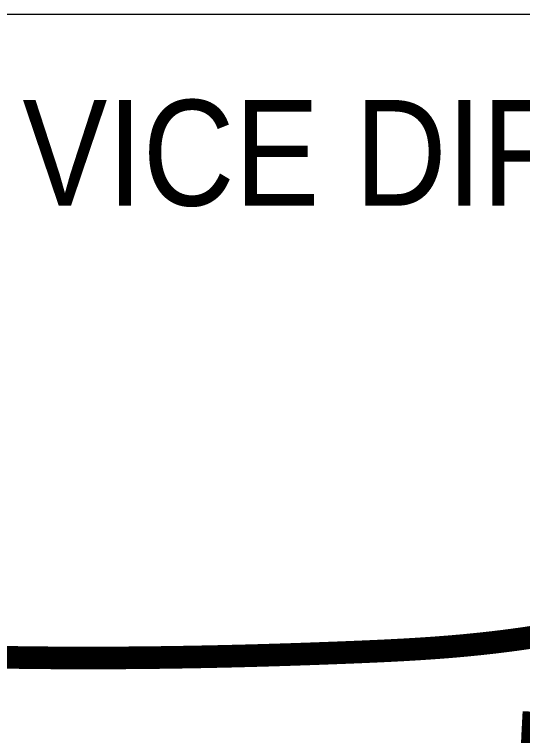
# Model space of a CAD drawing. Header units: millimetres. Extents: x -295047 to 263296, y -724756 to -308748.
# Drawn here: x -210963 to -209538, y -337063 to -335039 of the extents above; entities that cross this region are included whole.
import ezdxf
from ezdxf.enums import TextEntityAlignment as Align

# ---------------------------------------------------------------- set-up
doc = ezdxf.new("R2010")
doc.units = ezdxf.units.MM
doc.header["$MEASUREMENT"] = 0
for name, color, linetype, lineweight in [('Khungten_LCDI', 7, 'Continuous', 5), ('LC Dim', 8, 'Continuous', 18), ('LC ISO', 153, 'Continuous', 13), ('LC Net thay', 7, 'Continuous', 25), ('LC Text1', 3, 'Continuous', 20)]:
    doc.layers.add(name, color=color, linetype=linetype, lineweight=lineweight)
doc.styles.add('Khungten', font='VHAVAN.TTF', dxfattribs={"width": 0.9, "height": 5000})
doc.styles.add('Title', font='VHBLACK.TTF', dxfattribs={"width": 0.8})

# ---------------------------------------------------------------- blocks, each defined once
blk = doc.blocks.new('a tuan anh')
at = {"layer": 'LC ISO', "const_width": 30}
for points in [[(-638.1433021629055, -17.09954814150115), (-625.4030466488621, -17.31868942387518), (-612.6557279960689, -17.51081205181254), (-599.9031308408303, -17.67636684195895), (-587.1470398194651, -17.81580461101839), (-574.3892395682778, -17.92957617563661), (-561.6315147235873, -18.01813235250302), (-548.8756499216834, -18.08192395829246), (-536.1234297989286, -18.12140180969436), (-523.3766389915836, -18.13701672335446), (-510.637062135982, -18.12921951594763), (-497.9094145578274, -18.06734873072128), (-485.1866888252698, -18.04519200470531), (-472.4794616427826, -17.96986333419045), (-459.7865869572852, -17.87292580932262), (-447.1098494050966, -17.75483024676214), (-434.4510336225212, -17.61602746319841), (-421.8119242458779, -17.45696827530628), (-409.1943059114856, -17.27810349976062), (-396.5999632556341, -17.07988395322172), (-384.0306809146714, -16.86276045237901), (-371.4882435248728, -16.62718381389277), (-358.9744357225718, -16.37360485443787), (-346.4910421440727, -16.10247439070372), (-334.039847425709, -15.81424323936517), (-321.6226362037705, -15.50936221708253), (-309.2411931145616, -15.18828214053065), (-296.8973027944157, -14.85145382639894), (-284.5927498796518, -14.49932809134771), (-272.3293190065597, -14.13235575205181), (-260.1087948114582, -13.7509876251861), (-247.9329619306664, -13.35567452743999), (-235.8036050004885, -12.94686727547378), (-223.722508657258, -12.52501668596233), (-211.6914575372502, -12.09057357558049), (-199.7122362768132, -11.64398876101768), (-187.7866295122367, -11.18571305891965), (-175.9164218798396, -10.71619728599035), (-164.1027307132899, -10.23552034702152), (-152.3397674029984, -9.739912215387449), (-140.6176614696888, -9.223327891057124), (-128.9264893759682, -8.67969280287798), (-117.2563275844586, -8.102932379653794), (-105.5972525577963, -7.486972050202894), (-93.93934075860307, -6.825737243358162), (-82.2726686495298, -6.113153387923376), (-70.58731269316922, -5.343145912716864), (-58.87334935217223, -4.509640246586059), (-53.00253880699165, -4.067177288408857), (-47.12085508916061, -3.606561818320188), (-41.22705775646318, -3.127034514895058), (-35.31990636675619, -2.62783605675213), (-29.3981604778528, -2.108207122480962), (-23.4605796475953, -1.567388390700216), (-17.50592343379685, -1.004620539999451), (-11.53295139429974, -0.419144248982775), (-5.540423086917144, 0.1897998037457), (0.4729019305086695, 0.8229709395818645), (6.508264100149972, 1.48112847993616), (12.56690386417904, 2.165031746175373), (18.6500616647827, 2.875440059724497), (24.75897794410412, 3.613112741964869), (30.89489314434468, 4.378809114321484), (37.05904770764755, 5.173288498161128), (43.25268207621411, 5.99731021487969), (49.47703669220209, 6.851633585902164), (55.7333519977692, 7.737017932609888), (62.02286843510228, 8.654222576413304), (68.3468264463736, 9.604006838679197), (74.70646647375543, 10.58713004083256)], [(69.31233795249136, -89.43289987764729), (69.09726309115649, -93.28887139116705), (68.88563964558125, -97.09136830542411), (68.67838333205145, -100.8382404161821), (68.47640986686747, -104.5273375192337), (68.28063496632967, -108.1565094103571), (68.09197434672387, -111.7236058852868), (67.91134372435044, -115.2264767398447), (67.73965881552431, -118.6629717697797), (67.57783533650218, -122.0309407708701), (67.42678900361352, -125.328233538894), (67.28743553314416, -128.552699869615), (67.16069064137992, -131.7021895588114), (67.10233257386426, -133.2481462240248), (67.0474700446357, -134.7745524022612), (66.99621751822997, -136.2811393180164)]]:
    blk.add_lwpolyline(points, dxfattribs=at)
blk = doc.blocks.new('lcdi KC')
at = {"layer": 'Khungten_LCDI', "color": 9, "lineweight": 15}
blk.add_lwpolyline([(36750.02493607998, 446.3150240202522), (40449.99971687794, 446.3150240202522), (40449.99971687794, 2437.222380185602), (36750.02493607998, 2437.222380185602)], close=True, dxfattribs=at)
at = {"layer": 'LC Dim'}
blk.add_blockref('a tuan anh', (39117.41681764454, 1602.815125528839), dxfattribs=at)
at = {"color": 7, "style": 'Khungten', "width": 0.9}
blk.add_text('P. gi¸m ®èc - VICE director', height=139.9999963689399, dxfattribs=at).set_placement((38565.57105228305, 2183.883514113128), align=Align.CENTER)
at = {"color": 7, "style": 'Khungten', "width": 0.8}
for tag, p in [('REVISION', (39498.75262445212, -10746.30395446718)), ('NGAYHT', (39546.07413610817, -11609.37091637403))]:
    blk.add_attdef(tag, text='', height=199.998925739526, dxfattribs=at).set_placement(p, align=Align.CENTER)
at = {"layer": 'LC Text1', "style": 'Title', "width": 1.485915225563207}
for tag, p, p2 in [('TENBANVE1', (36912.6576448679, -8885.760238945484), (40339.14494544267, -8885.760238945484)), ('TENBANVE2', (36912.6576448679, -9562.4655643329), (40339.14494544267, -9562.4655643329))]:
    blk.add_attdef(tag, text='', height=249.9999935159642, dxfattribs=at).set_placement(p, p2, align=Align.FIT)
at = {"layer": 'LC Text1', "style": 'Title', "width": 0.7}
blk.add_attdef('SOBANVE', text='', height=249.9999935159642, dxfattribs=at).set_placement((39561.98223525287, -13896.18071823567), align=Align.CENTER)

msp = doc.modelspace()

# ---------------------------------------------------------------- block references
at = {"layer": 'LC Net thay', "xscale": 2.118034286391425, "yscale": 2.118034286391425, "zscale": 2.118034286391425}
msp.add_blockref('lcdi KC', (-292505.1150468506, -340201.2144323), dxfattribs=at)

doc.saveas('drawing.dxf')
